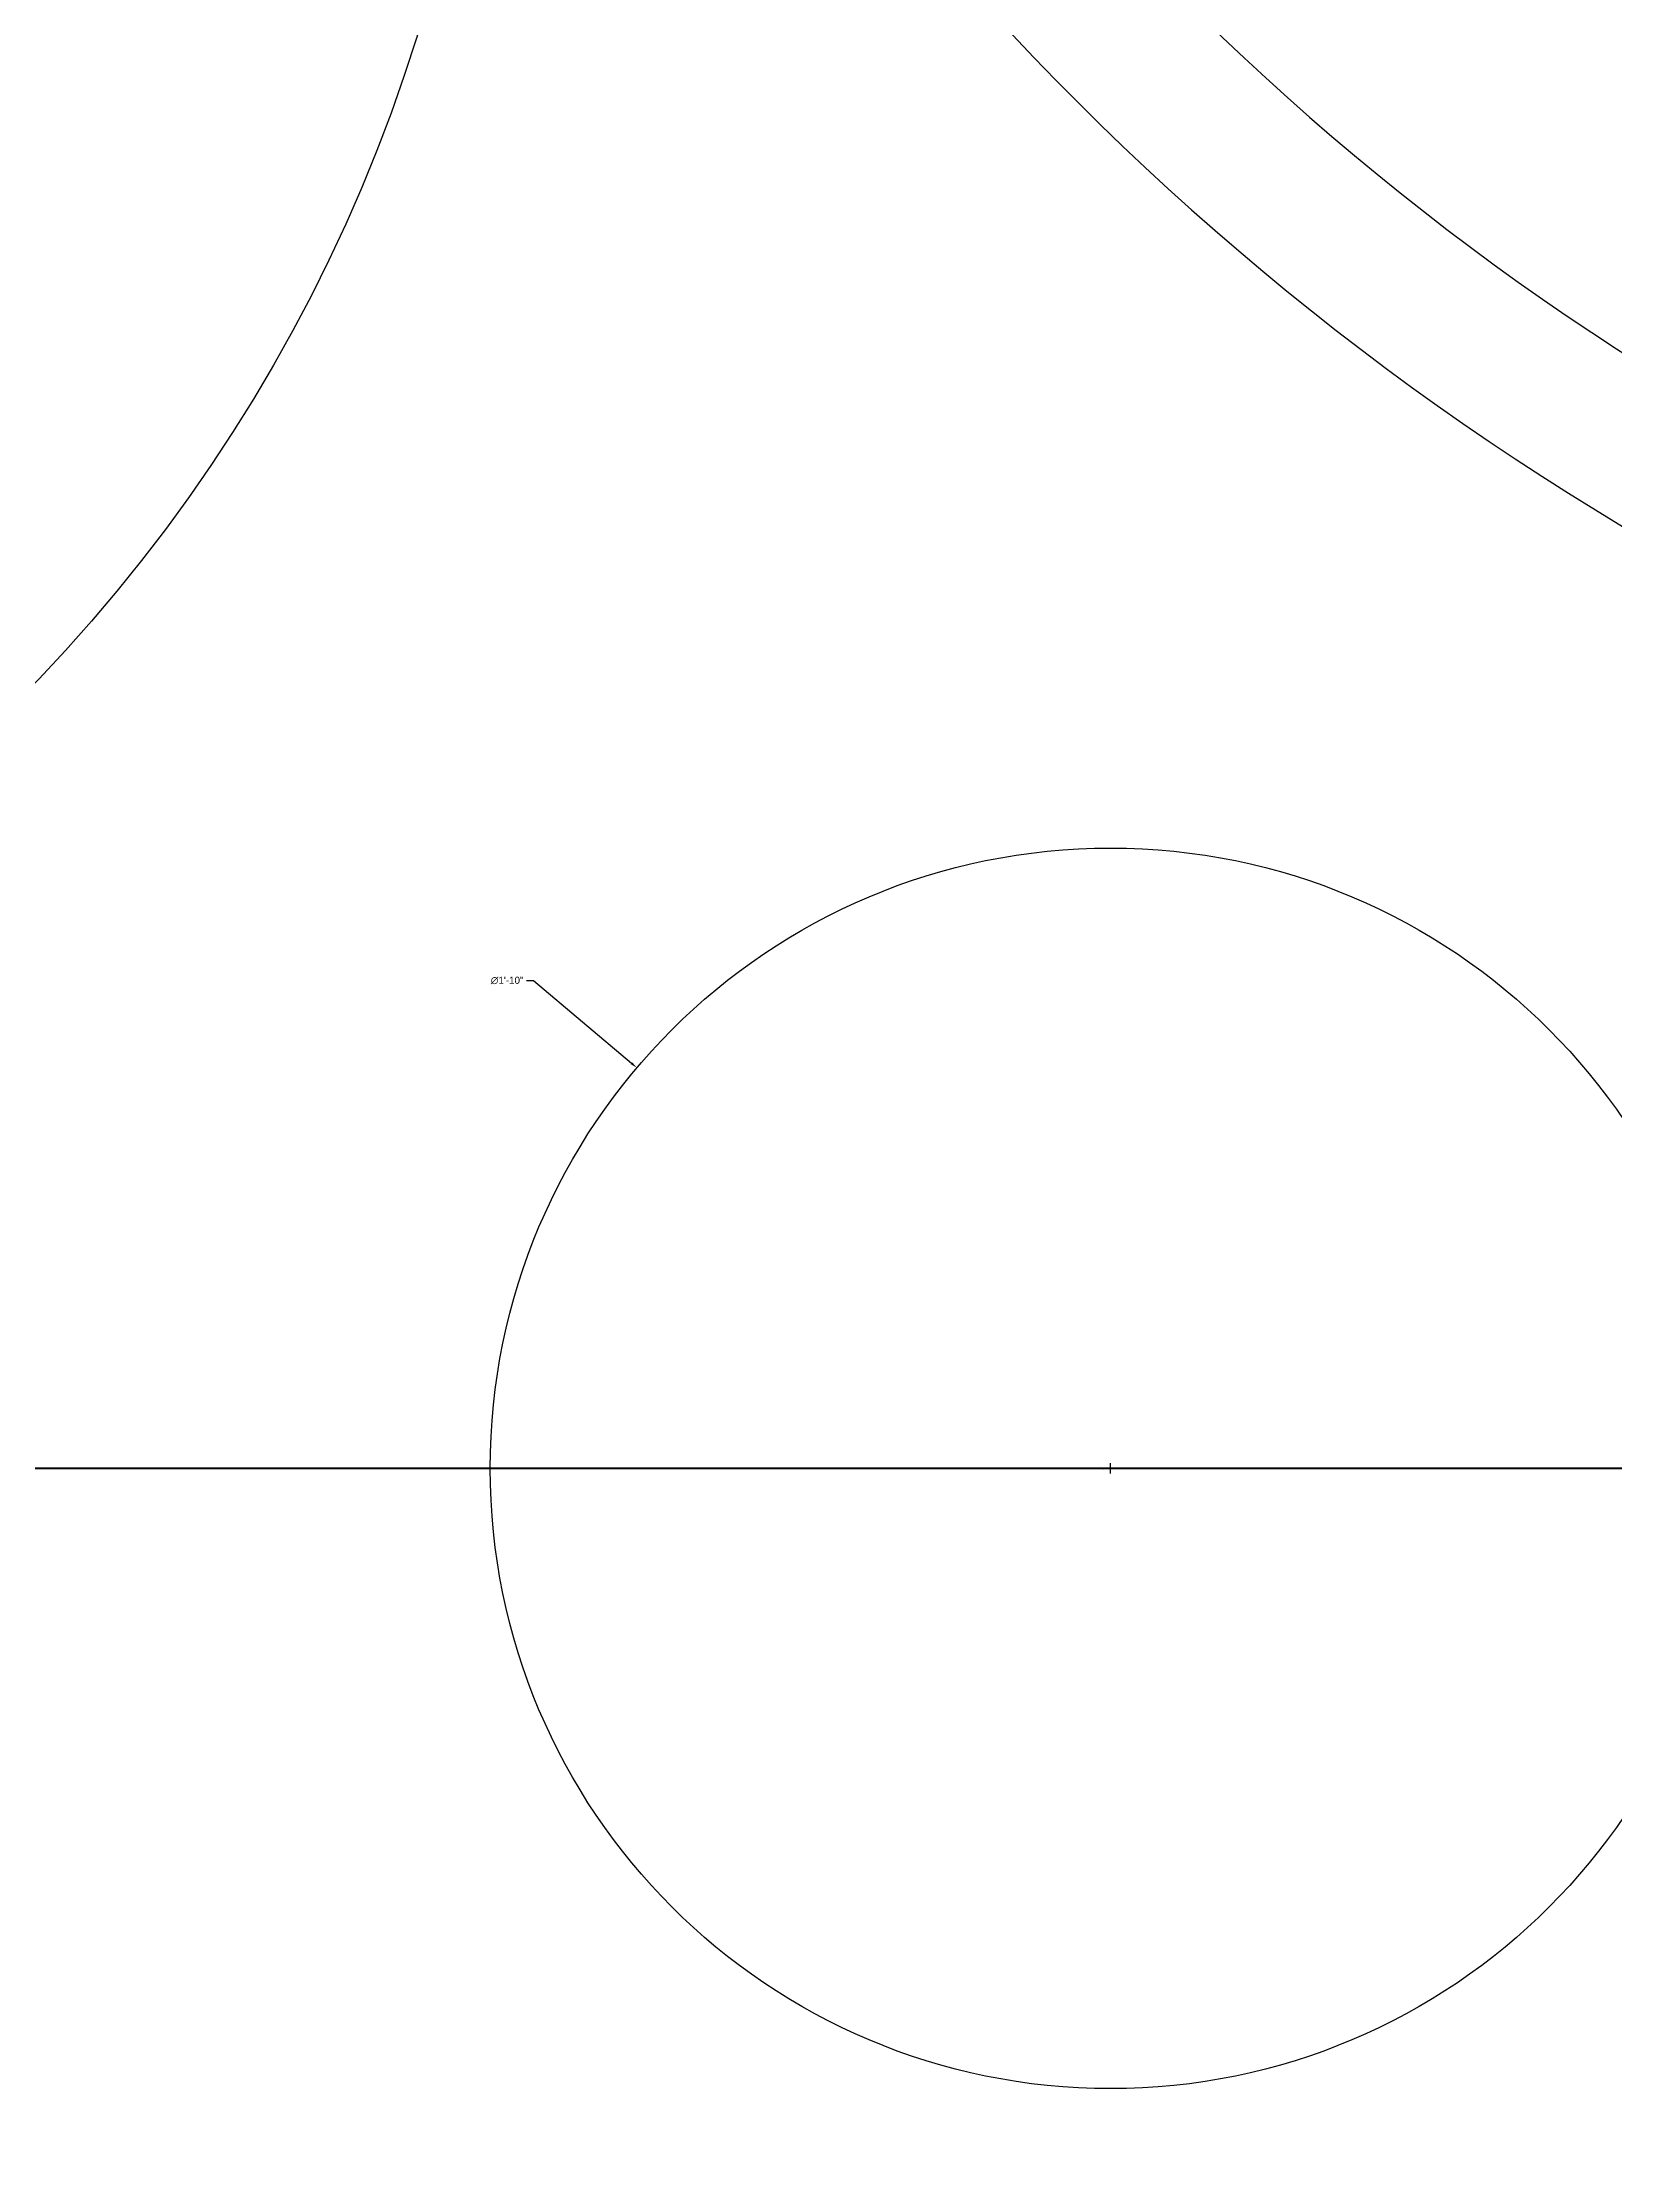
# Model space of a CAD drawing. Header units: inches. Extents: x -98 to 100, y -93 to 50.
# Drawn here: x 45.95 to 73.83, y -33.86 to 3.86 of the extents above; entities that cross this region are included whole.
import ezdxf

# ---------------------------------------------------------------- set-up
doc = ezdxf.new("R2010")
doc.units = ezdxf.units.IN
doc.header["$MEASUREMENT"] = 0
doc.layers.add('mesurments', color=4, linetype='Continuous', lineweight=50, plot=False)
doc.styles.get("Standard").update_dxf_attribs({"font": 'arial.ttf'})
doc.dimstyles.get("Standard").update_dxf_attribs({"dimtxt": 0.125, "dimasz": 0.125, "dimexe": 0.0625, "dimexo": 0.0625, "dimgap": 0.0625, "dimtad": 0, "dimtih": 1, "dimtoh": 1, "dimdec": 4, "dimzin": 0, "dimdsep": 46, "dimlunit": 4, "dimtxsty": 'Standard', "dimcen": 0.09, "dimclrd": 256, "dimclre": 256, "dimadec": 0, "dimazin": 0, "dimtfac": 1, "dimtdec": 4, "dimtofl": 0, "dimtmove": 0, "dimatfit": 3, "dimfxl": 1, "dimtolj": 1, "dimtzin": 0, "dimarcsym": 0})

# ---------------------------------------------------------------- blocks, each defined once
blk = doc.blocks.new('*D9')
at = {"layer": 'Defpoints', "color": 0, "transparency": 16777216}
for p in [(74.455, -5.007), (64.891, -21.425), (85.214, -28.792), (74.455, -37.843)]:
    blk.add_point(p, dxfattribs=at)
at = {"layer": 'mesurments', "lineweight": -2, "transparency": 16777216}
for p, q in [((74.486, -4.953), (75.803, -2.691)), ((74.486, -37.897), (75.803, -40.158))]:
    blk.add_line(p, q, dxfattribs=at)
for start, end in [(0.3348, 59.4485), (300.5515, 359.6652)]:
    blk.add_arc((64.891, -21.425), 21.617, start, end, dxfattribs=at)
at = {"layer": 'mesurments', "transparency": 16777216}
for points in [[(75.869, -2.827), (75.89, -2.791), (75.772, -2.745)], [(75.89, -40.059), (75.869, -40.023), (75.772, -40.104)]]:
    blk.add_solid(points, dxfattribs=at)
at = {"layer": 'mesurments', "color": 0, "transparency": 16777216, "insert": (86.509, -21.425), "char_height": 0.125, "attachment_point": 5}
blk.add_mtext('\\A1;120°', dxfattribs=at)
blk = doc.blocks.new('*D10')
at = {"layer": 'Defpoints', "color": 0, "transparency": 16777216}
for p in [(99.621, 38.198), (52.324, 21.981), (59.678, 12.709), (74.455, -5.007)]:
    blk.add_point(p, dxfattribs=at)
at = {"layer": 'mesurments', "lineweight": -2, "transparency": 16777216}
for p, q in [((52.383, 22.001), (54.859, 22.85)), ((74.486, -4.953), (75.803, -2.691))]:
    blk.add_line(p, q, dxfattribs=at)
blk.add_arc((99.621, 38.198), 47.383, 199.0767, 239.6287, dxfattribs=at)
at = {"layer": 'mesurments', "transparency": 16777216}
for points in [[(54.821, 22.705), (54.86, 22.719), (54.8, 22.83)], [(75.674, -2.664), (75.653, -2.7), (75.772, -2.745)]]:
    blk.add_solid(points, dxfattribs=at)
at = {"layer": 'mesurments', "color": 0, "transparency": 16777216, "insert": (75.772, -2.745), "char_height": 0.125, "attachment_point": 5}
blk.add_mtext('\\A1;41°', dxfattribs=at)
blk = doc.blocks.new('*D31')
at = {"layer": 'Defpoints', "color": 0, "transparency": 16777216}
for p in [(56.492, -14.322), (73.291, -28.527)]:
    blk.add_point(p, dxfattribs=at)
at = {"layer": 'mesurments', "lineweight": -2, "transparency": 16777216}
for p, q in [((54.536, -12.774), (54.661, -12.774)), ((54.661, -12.774), (56.396, -14.241)), ((64.801, -21.425), (64.981, -21.425)), ((64.891, -21.515), (64.891, -21.335))]:
    blk.add_line(p, q, dxfattribs=at)
at = {"layer": 'mesurments', "transparency": 16777216}
blk.add_solid([(56.41, -14.226), (56.383, -14.257), (56.492, -14.322)], dxfattribs=at)
at = {"layer": 'mesurments', "color": 0, "transparency": 16777216, "insert": (54.191, -12.774), "char_height": 0.125, "attachment_point": 5}
blk.add_mtext('\\A1;∅1\'-10"', dxfattribs=at)
blk = doc.blocks.new('*D35')
at = {"layer": 'Defpoints', "color": 0, "transparency": 16777216}
for p in [(24.891, -21.425), (64.891, -21.425), (64.891, -21.425)]:
    blk.add_point(p, dxfattribs=at)
at = {"layer": 'mesurments', "lineweight": -2, "transparency": 16777216}
for p, q in [((25.016, -21.425), (44.663, -21.425)), ((64.766, -21.425), (45.12, -21.425))]:
    blk.add_line(p, q, dxfattribs=at)
at = {"layer": 'mesurments', "transparency": 16777216}
for points in [[(25.016, -21.404), (25.016, -21.446), (24.891, -21.425)], [(64.766, -21.404), (64.766, -21.446), (64.891, -21.425)]]:
    blk.add_solid(points, dxfattribs=at)
at = {"layer": 'mesurments', "color": 0, "transparency": 16777216, "insert": (44.891, -21.425), "char_height": 0.125, "attachment_point": 5}
blk.add_mtext('\\A1;3\'-4"', dxfattribs=at)

msp = doc.modelspace()

# ---------------------------------------------------------------- linework, layer by layer
for centre, radius in [((24.89136, 12.57518), 29), ((64.89136, -21.42482), 11), ((24.89136, -55.42482), 29)]:
    msp.add_circle(centre, radius)
msp.add_arc((99.62071, 38.19794), 50, 198.925513, 239.779855)
at = {"layer": 'mesurments'}
msp.add_line((83.89136, -21.42482), (-27.10864, -21.42482), dxfattribs=at)

# ---------------------------------------------------------------- dimensions: what is measured, and where the dimension line sits
dim = msp.add_angular_dim_3p(base=(59.67799, 12.70884), center=(99.62071, 38.19794), p1=(52.32365, 21.981), p2=(74.45452, -5.00696), dimstyle='Standard', dxfattribs=at)
dim.commit()
dim.dimension.update_dxf_attribs({"geometry": '*D10', "text_midpoint": (75.7719, -2.7453), "dimtype": 165})
dim = msp.add_angular_dim_3p(base=(85.21449, -28.79237), center=(64.89136, -21.42482), p1=(74.45452, -37.84268), p2=(74.45452, -5.00696), dimstyle='Standard', dxfattribs=at)
dim.commit()
dim.dimension.update_dxf_attribs({"geometry": '*D9', "text_midpoint": (86.50872, -21.42482)})
dim = msp.add_diameter_dim_2p(p1=(73.29091, -28.52746), p2=(56.49182, -14.32217), dimstyle='Standard', dxfattribs=at)
dim.commit()
dim.dimension.update_dxf_attribs({"geometry": '*D31', "text_midpoint": (54.19078, -12.77401), "dimtype": 163})
dim = msp.add_linear_dim(base=(64.89136, -21.42482), p1=(24.89136, -21.42482), p2=(64.89136, -21.42482), dimstyle='Standard', dxfattribs=at)
dim.commit()
dim.dimension.update_dxf_attribs({"geometry": '*D35', "text_midpoint": (44.89136, -21.42482)})

doc.saveas('drawing.dxf')
